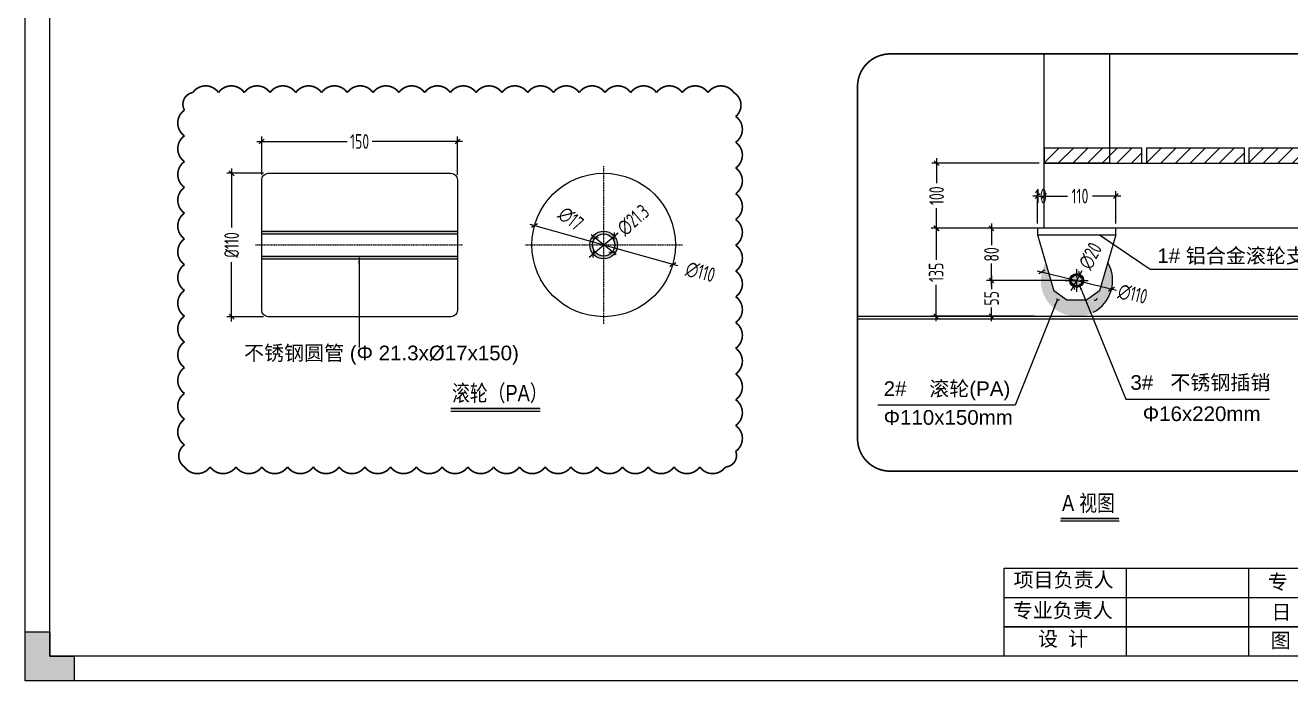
# Model space of a CAD drawing. Header units: millimetres. Extents: x 4 to 2106212, y -117026 to 198097.
# Drawn here: x 1839607 to 1843487, y 185554 to 187565 of the extents above; entities that cross this region are included whole.
import ezdxf
from ezdxf import colors
from ezdxf.entities.mleader import LeaderData, LeaderLine
from ezdxf.math import Vec2, Vec3

# ---------------------------------------------------------------- set-up
doc = ezdxf.new("R2010")
doc.units = ezdxf.units.MM
for name, pattern in [('CENTER', [0.6, 0.375, -0.075, 0.075, -0.075]), ('CENTER2', [28.575, 19.05, -3.175, 3.175, -3.175]), ('DASHED2', [0.375, 0.25, -0.125]), ('DIVIDEX2', [63.5, 25.4, -12.7, 0, -12.7, 0, -12.7])]:
    doc.linetypes.add(name, pattern=pattern)
for name, color, linetype in [('BS-Index symbol', 35, 'Continuous'), ('HR-Aluminous', 4, 'Continuous'), ('HR-dimension', 9, 'Continuous'), ('HR-Longgu', 32, 'Continuous'), ('HR-Zhuliang', 3, 'Continuous'), ('HR-看线', 143, 'Continuous'), ('面板', 44, 'Continuous')]:
    doc.layers.add(name, color=color, linetype=linetype)
for name, color, linetype, lineweight in [('dim', 6, 'Continuous', 13), ('图框', 7, 'Continuous', 13), ('文本', 3, 'Continuous', 13)]:
    doc.layers.add(name, color=color, linetype=linetype, lineweight=lineweight)
doc.styles.add('Arial', font='arial.ttf')
doc.styles.add('hztxt', font='ros1.shx', dxfattribs={"width": 0.8, "bigfont": 'hztxt.shx'})
doc.styles.get("Standard").update_dxf_attribs({"font": 'arial.ttf'})
doc.styles.add('工程字体', font='arial.ttf', dxfattribs={"width": 0.8})
doc.dimstyles.new('DIM-15', dxfattribs={"dimscale": 15, "dimtxt": 3, "dimasz": 1, "dimexe": 1, "dimexo": 1, "dimgap": 0.5, "dimtad": 0, "dimdec": 1, "dimrnd": 0.0005, "dimzin": 9, "dimdsep": 46, "dimtxsty": 'hztxt', "dimblk": 'OBLIQUE', "dimcen": 0, "dimdle": 1, "dimclrd": 9, "dimclre": 9, "dimclrt": 2, "dimazin": 2, "dimtfac": 1, "dimtdec": 1, "dimtix": 1, "dimtofl": 0, "dimtmove": 2, "dimatfit": 3, "dimfxl": 1, "dimarcsym": 2})
doc.dimstyles.new('HR-BI-DIM5', dxfattribs={"dimscale": 6, "dimtxt": 5, "dimasz": 1, "dimexe": 1, "dimexo": 1.5, "dimgap": 2, "dimtad": 1, "dimdec": 1, "dimdsep": 46, "dimtxsty": 'hztxt', "dimcen": 0, "dimdle": 1, "dimclrd": 256, "dimclre": 256, "dimclrt": 2, "dimadec": 1, "dimazin": 0, "dimtfac": 1, "dimtdec": 1, "dimtix": 1, "dimtmove": 2, "dimatfit": 3, "dimfxl": 1, "dimtfill": 1, "dimtolj": 1, "dimtzin": 0, "dimarcsym": 1})

# ---------------------------------------------------------------- blocks, each defined once
blk = doc.blocks.new('A$C43d96000')
for p, q in [((60, 0), (-60, 0)), ((-60, 0), (-60, -10)), ((60, -10), (60, 0)), ((-60, -10), (60, -10)), ((-60, -10), (-35, -95.8)), ((60, -10), (35, -95.8)), ((-15, -110), (-35, -95.8)), ((35, -95.8), (15, -110)), ((-30.9, -107.4), (-30, -110)), ((-26.5, -110), (-30, -110)), ((26.5, -110), (30, -110)), ((30.9, -107.4), (30, -110))]:
    blk.add_line(p, q)
at = {"color": 3, "linetype": 'CENTER2'}
for p, q in [((0, -97.6), (0, -62.4)), ((-17.6, -80), (17.6, -80))]:
    blk.add_line(p, q, dxfattribs=at)
blk.add_circle((0, -80), 10)
at = {"layer": '图框'}
blk.add_line((15, -110), (-15, -110), dxfattribs=at)
blk = doc.blocks.new('_Oblique')
at = {"color": 0, "linetype": 'ByBlock', "lineweight": -2}
blk.add_line((-0.5, -0.5), (0.5, 0.5), dxfattribs=at)
blk = doc.blocks.new('*D417')
at = {"color": 9, "lineweight": -2, "transparency": 16777216}
for p, q in [((1842710.9, 186956.9), (1842710.9, 187055.8)), ((1842730.9, 186956.9), (1842730.9, 187055.8)), ((1842710.9, 187040.8), (1842695.9, 187040.8)), ((1842730.9, 187040.8), (1842745.9, 187040.8))]:
    blk.add_line(p, q, dxfattribs=at)
at = {"layer": 'Defpoints', "color": 0, "transparency": 16777216}
for p in [(1842730.9, 187040.8), (1842710.9, 186941.9), (1842730.9, 186941.9)]:
    blk.add_point(p, dxfattribs=at)
at = {"color": 9, "lineweight": -2, "transparency": 16777216, "xscale": 15, "yscale": 15, "zscale": 15}
blk.add_blockref('_Oblique', (1842710.9, 187040.8), dxfattribs=at)
at = {"color": 9, "lineweight": -2, "transparency": 16777216, "xscale": 15, "yscale": 15, "zscale": 15, "rotation": 180}
blk.add_blockref('_Oblique', (1842730.9, 187040.8), dxfattribs=at)
at = {"color": 2, "transparency": 16777216, "insert": (1842720.9, 187040.8), "char_height": 45, "attachment_point": 5, "style": 'hztxt'}
blk.add_mtext('10', dxfattribs=at)
blk = doc.blocks.new('*D418')
at = {"color": 9, "lineweight": -2, "transparency": 16777216}
for p, q in [((1842730.9, 186956.9), (1842730.9, 187055.8)), ((1842950.9, 186956.9), (1842950.9, 187055.8)), ((1842715.9, 187040.8), (1842802.8, 187040.8)), ((1842965.9, 187040.8), (1842879, 187040.8))]:
    blk.add_line(p, q, dxfattribs=at)
at = {"layer": 'Defpoints', "color": 0, "transparency": 16777216}
for p in [(1842950.9, 187040.8), (1842730.9, 186941.9), (1842950.9, 186941.9)]:
    blk.add_point(p, dxfattribs=at)
at = {"color": 9, "lineweight": -2, "transparency": 16777216, "xscale": 15, "yscale": 15, "zscale": 15, "rotation": 180}
blk.add_blockref('_Oblique', (1842730.9, 187040.8), dxfattribs=at)
at = {"color": 9, "lineweight": -2, "transparency": 16777216, "xscale": 15, "yscale": 15, "zscale": 15}
blk.add_blockref('_Oblique', (1842950.9, 187040.8), dxfattribs=at)
at = {"color": 2, "transparency": 16777216, "insert": (1842840.9, 187040.8), "char_height": 45, "attachment_point": 5, "style": 'hztxt'}
blk.add_mtext('110', dxfattribs=at)
blk = doc.blocks.new('*D419')
at = {"color": 9, "lineweight": -2, "transparency": 16777216}
for p, q in [((1842695.9, 186941.9), (1842384.8, 186941.9)), ((1842399.8, 186956.9), (1842399.8, 186845)), ((1842399.8, 186656.9), (1842399.8, 186768.8)), ((1842700.9, 186671.9), (1842384.8, 186671.9))]:
    blk.add_line(p, q, dxfattribs=at)
at = {"layer": 'Defpoints', "color": 0, "transparency": 16777216}
for p in [(1842710.9, 186941.9), (1842399.8, 186671.9), (1842715.9, 186671.9)]:
    blk.add_point(p, dxfattribs=at)
at = {"color": 9, "lineweight": -2, "transparency": 16777216, "xscale": 15, "yscale": 15, "zscale": 15}
for p, rotation in [((1842399.8, 186941.9), 90), ((1842399.8, 186671.9), 270)]:
    blk.add_blockref('_Oblique', p, dxfattribs=dict(at, rotation=rotation))
at = {"color": 2, "transparency": 16777216, "insert": (1842399.8, 186806.9), "char_height": 45, "attachment_point": 5, "rotation": 90, "style": 'hztxt'}
blk.add_mtext('135', dxfattribs=at)
blk = doc.blocks.new('*D420')
at = {"color": 9, "lineweight": -2, "transparency": 16777216}
for p, q in [((1842815.9, 186781.9), (1842554.6, 186781.9)), ((1842569.6, 186796.9), (1842569.6, 186754.8)), ((1842569.6, 186656.9), (1842569.6, 186699)), ((1842700.9, 186671.9), (1842554.6, 186671.9))]:
    blk.add_line(p, q, dxfattribs=at)
at = {"layer": 'Defpoints', "color": 0, "transparency": 16777216}
for p in [(1842569.6, 186781.9), (1842830.9, 186781.9), (1842715.9, 186671.9)]:
    blk.add_point(p, dxfattribs=at)
at = {"color": 9, "lineweight": -2, "transparency": 16777216, "xscale": 15, "yscale": 15, "zscale": 15}
for p, rotation in [((1842569.6, 186781.9), 90), ((1842569.6, 186671.9), 270)]:
    blk.add_blockref('_Oblique', p, dxfattribs=dict(at, rotation=rotation))
at = {"color": 2, "transparency": 16777216, "insert": (1842569.6, 186726.9), "char_height": 45, "attachment_point": 5, "rotation": 90, "style": 'hztxt'}
blk.add_mtext('55', dxfattribs=at)
blk = doc.blocks.new('*D335')
at = {"color": 9, "lineweight": -2, "transparency": 16777216}
for p, q in [((1842700.9, 186941.9), (1842554.6, 186941.9)), ((1842569.6, 186956.9), (1842569.6, 186889.8)), ((1842569.6, 186766.9), (1842569.6, 186834)), ((1842835.9, 186781.9), (1842554.6, 186781.9))]:
    blk.add_line(p, q, dxfattribs=at)
at = {"layer": 'Defpoints', "color": 0, "transparency": 16777216}
for p in [(1842569.6, 186941.9), (1842715.9, 186941.9), (1842850.9, 186781.9)]:
    blk.add_point(p, dxfattribs=at)
at = {"color": 9, "lineweight": -2, "transparency": 16777216, "xscale": 15, "yscale": 15, "zscale": 15}
for p, rotation in [((1842569.6, 186941.9), 90), ((1842569.6, 186781.9), 270)]:
    blk.add_blockref('_Oblique', p, dxfattribs=dict(at, rotation=rotation))
at = {"color": 2, "transparency": 16777216, "insert": (1842569.6, 186861.9), "char_height": 45, "attachment_point": 5, "rotation": 90, "style": 'hztxt'}
blk.add_mtext('80', dxfattribs=at)
blk = doc.blocks.new('*D421')
at = {"color": 9, "lineweight": -2, "transparency": 16777216}
blk.add_line((1842709.4, 186811.4), (1842952.3, 186752.3), dxfattribs=at)
at = {"layer": 'Defpoints', "color": 0, "transparency": 16777216}
for p in [(1842724, 186807.9), (1842937.8, 186755.9)]:
    blk.add_point(p, dxfattribs=at)
at = {"color": 9, "lineweight": -2, "transparency": 16777216, "xscale": 15, "yscale": 15, "zscale": 15}
for p, rotation in [((1842724, 186807.9), 166.3275993486327), ((1842937.8, 186755.9), 346.3275993486328)]:
    blk.add_blockref('_Oblique', p, dxfattribs=dict(at, rotation=rotation))
at = {"color": 2, "transparency": 16777216, "insert": (1843002.7, 186740.1), "char_height": 45, "attachment_point": 5, "rotation": 346.3276, "style": 'hztxt'}
blk.add_mtext('∅110', dxfattribs=at)
blk = doc.blocks.new('*U111')
blk.add_line((0, 0), (17.89, 0))
at = {"const_width": 0.5}
blk.add_lwpolyline([(0, 0.75), (17.89, 0.75)], dxfattribs=at)
at = {"style": '工程字体', "width": 0.8}
blk.add_attdef('图名标注', (0.42, 3), '', height=5, dxfattribs=at)
blk = doc.blocks.new('*U119')
blk.add_line((0, 0), (27.44, 0))
at = {"const_width": 0.5}
blk.add_lwpolyline([(0, 0.75), (27.44, 0.75)], dxfattribs=at)
at = {"style": '工程字体', "width": 0.8}
blk.add_attdef('图名标注', (0.42, 3), '', height=5, dxfattribs=at)
blk = doc.blocks.new('*D340')
at = {"color": 9, "lineweight": -2, "transparency": 16777216}
for p, q in [((1840317.1, 187208.3), (1840594, 187208.3)), ((1840332.1, 187105.8), (1840332.1, 187223.3)), ((1840947.1, 187208.3), (1840670.2, 187208.3)), ((1840932.1, 187105.8), (1840932.1, 187223.3))]:
    blk.add_line(p, q, dxfattribs=at)
at = {"layer": 'Defpoints', "color": 0, "transparency": 16777216}
for p in [(1840932.1, 187208.3), (1840332.1, 187090.8, 0), (1840932.1, 187090.8, 0)]:
    blk.add_point(p, dxfattribs=at)
at = {"color": 9, "lineweight": -2, "transparency": 16777216, "xscale": 15, "yscale": 15, "zscale": 15, "rotation": 180}
blk.add_blockref('_Oblique', (1840332.1, 187208.3), dxfattribs=at)
at = {"color": 9, "lineweight": -2, "transparency": 16777216, "xscale": 15, "yscale": 15, "zscale": 15}
blk.add_blockref('_Oblique', (1840932.1, 187208.3), dxfattribs=at)
at = {"color": 2, "transparency": 16777216, "insert": (1840632.1, 187208.3), "char_height": 45, "attachment_point": 5, "style": 'hztxt'}
blk.add_mtext('150', dxfattribs=at)
blk = doc.blocks.new('*D341')
at = {"color": 9, "lineweight": -2, "transparency": 16777216}
for p, q in [((1840239.7, 187125.8), (1840239.7, 186943.9)), ((1840337.1, 187110.8), (1840224.7, 187110.8)), ((1840239.7, 186655.8), (1840239.7, 186837.7)), ((1840337.1, 186670.8), (1840224.7, 186670.8))]:
    blk.add_line(p, q, dxfattribs=at)
at = {"layer": 'Defpoints', "color": 0, "transparency": 16777216}
for p in [(1840352.1, 187110.8, 0), (1840239.7, 186670.8), (1840352.1, 186670.8, 0)]:
    blk.add_point(p, dxfattribs=at)
at = {"color": 9, "lineweight": -2, "transparency": 16777216, "xscale": 15, "yscale": 15, "zscale": 15}
for p, rotation in [((1840239.7, 187110.8), 90), ((1840239.7, 186670.8), 270)]:
    blk.add_blockref('_Oblique', p, dxfattribs=dict(at, rotation=rotation))
at = {"color": 2, "transparency": 16777216, "insert": (1840239.7, 186890.8), "char_height": 45, "attachment_point": 5, "rotation": 90, "style": 'hztxt'}
blk.add_mtext('%%C110', dxfattribs=at)
blk = doc.blocks.new('*D422')
at = {"color": 9, "lineweight": -2, "transparency": 16777216}
blk.add_line((1841154.2, 186954.2), (1841606.8, 186827.4), dxfattribs=at)
at = {"layer": 'Defpoints', "color": 0, "transparency": 16777216}
for p in [(1841168.6, 186950.1), (1841592.3, 186831.4)]:
    blk.add_point(p, dxfattribs=at)
at = {"color": 9, "lineweight": -2, "transparency": 16777216, "xscale": 15, "yscale": 15, "zscale": 15}
for p, rotation in [((1841168.6, 186950.1), 164.3536201665908), ((1841592.3, 186831.4), 344.3536201665908)]:
    blk.add_blockref('_Oblique', p, dxfattribs=dict(at, rotation=rotation))
at = {"color": 2, "transparency": 16777216, "insert": (1841677.1, 186807.7), "char_height": 45, "attachment_point": 5, "rotation": 344.3536, "style": 'hztxt'}
blk.add_mtext('∅110', dxfattribs=at)
blk = doc.blocks.new('*D423')
at = {"color": 9, "lineweight": -2, "transparency": 16777216}
blk.add_line((1841336.4, 186853.7), (1841424.6, 186927.9), dxfattribs=at)
at = {"layer": 'Defpoints', "color": 0, "transparency": 16777216}
for p in [(1841413.1, 186918.2), (1841347.9, 186863.3)]:
    blk.add_point(p, dxfattribs=at)
at = {"color": 9, "lineweight": -2, "transparency": 16777216, "xscale": 15, "yscale": 15, "zscale": 15}
for p, rotation in [((1841413.1, 186918.2), 40.08886874877947), ((1841347.9, 186863.3), 220.0888687487794)]:
    blk.add_blockref('_Oblique', p, dxfattribs=dict(at, rotation=rotation))
at = {"color": 2, "transparency": 16777216, "insert": (1841471.4, 186967.3), "char_height": 45, "attachment_point": 5, "rotation": 40.0889, "style": 'hztxt'}
blk.add_mtext('∅21.3', dxfattribs=at)
blk = doc.blocks.new('*D424')
at = {"color": 9, "lineweight": -2, "transparency": 16777216}
blk.add_line((1841418.7, 186860.2), (1841342.2, 186921.4), dxfattribs=at)
at = {"layer": 'Defpoints', "color": 0, "transparency": 16777216}
for p in [(1841353.9, 186912), (1841407, 186869.5)]:
    blk.add_point(p, dxfattribs=at)
at = {"color": 9, "lineweight": -2, "transparency": 16777216, "xscale": 15, "yscale": 15, "zscale": 15}
for p, rotation in [((1841353.9, 186912), 141.3305721543811), ((1841407, 186869.5), 321.3305721543811)]:
    blk.add_blockref('_Oblique', p, dxfattribs=dict(at, rotation=rotation))
at = {"color": 2, "transparency": 16777216, "insert": (1841279.6, 186971.5), "char_height": 45, "attachment_point": 5, "rotation": 321.3306, "style": 'hztxt'}
blk.add_mtext('∅17', dxfattribs=at)
blk = doc.blocks.new('*D342')
at = {"color": 9, "lineweight": -2, "transparency": 16777216}
blk.add_line((1842813.8, 186751.3), (1842847.9, 186812.5), dxfattribs=at)
at = {"layer": 'Defpoints', "color": 0, "transparency": 16777216}
for p in [(1842840.6, 186799.4), (1842821.1, 186764.4)]:
    blk.add_point(p, dxfattribs=at)
at = {"color": 9, "lineweight": -2, "transparency": 16777216, "xscale": 15, "yscale": 15, "zscale": 15}
for p, rotation in [((1842821.1, 186764.4), 240.8639460876364), ((1842840.6, 186799.4), 60.86394608763643)]:
    blk.add_blockref('_Oblique', p, dxfattribs=dict(at, rotation=rotation))
at = {"color": 2, "transparency": 16777216, "insert": (1842872.8, 186857.1), "char_height": 45, "attachment_point": 5, "rotation": 60.8639, "style": 'hztxt'}
blk.add_mtext('∅20', dxfattribs=at)
blk = doc.blocks.new('*D427')
at = {"color": 9, "lineweight": -2, "transparency": 16777216}
for p, q in [((1842715.9, 187141.9), (1842386.1, 187141.9)), ((1842401.1, 187156.9), (1842401.1, 187080)), ((1842401.1, 186926.9), (1842401.1, 187003.8)), ((1842715.9, 186941.9), (1842386.1, 186941.9))]:
    blk.add_line(p, q, dxfattribs=at)
at = {"layer": 'Defpoints', "color": 0, "transparency": 16777216}
for p in [(1842730.9, 187141.9), (1842401.1, 186941.9), (1842730.9, 186941.9)]:
    blk.add_point(p, dxfattribs=at)
at = {"color": 9, "lineweight": -2, "transparency": 16777216, "xscale": 15, "yscale": 15, "zscale": 15}
for p, rotation in [((1842401.1, 187141.9), 90), ((1842401.1, 186941.9), 270)]:
    blk.add_blockref('_Oblique', p, dxfattribs=dict(at, rotation=rotation))
at = {"color": 2, "transparency": 16777216, "insert": (1842401.1, 187041.9), "char_height": 45, "attachment_point": 5, "rotation": 90, "style": 'hztxt'}
blk.add_mtext('100', dxfattribs=at)
blk = doc.blocks.new('GW-TK')
at = {"layer": '图框', "linetype": 'Continuous', "lineweight": 0}
h = blk.add_hatch(color=256, dxfattribs=at)
h.dxf.hatch_style = 1
h.paths.add_polyline_path([(927193.56, 464418.01), (927193.56, 464423.01), (927188.55, 464423.01), (927188.55, 464428.01), (927183.55, 464428.01), (927183.55, 464418.01)])
at = {"layer": '图框', "linetype": 'Continuous'}
for p, q in [((927383.55, 464441.02), (927383.55, 464423.01)), ((927408.55, 464441.02), (927408.55, 464423.01)), ((927433.55, 464441.02), (927433.55, 464423.01)), ((927383.55, 464435.01), (927523.55, 464435.01)), ((927451.56, 464429.01), (927383.55, 464429.01)), ((927383.55, 464429.01), (927598.55, 464429.01))]:
    blk.add_line(p, q, dxfattribs=at)
at = {"layer": '图框'}
for points in [[(927183.55, 464715.01), (927603.55, 464715.01), (927603.55, 464418.01), (927183.55, 464418.01)], [(927188.55, 464710.01), (927598.55, 464710.01), (927598.55, 464423.01), (927188.55, 464423.01)]]:
    blk.add_lwpolyline(points, close=True, dxfattribs=at)
at = {"layer": '图框', "linetype": 'Continuous'}
blk.add_lwpolyline([(927383.55, 464441.02), (927598.55, 464441.02)], dxfattribs=at)
at = {"layer": '图框', "linetype": 'Continuous', "lineweight": 0}
blk.add_lwpolyline([(927188.55, 464428.01), (927188.55, 464423.01), (927193.56, 464423.01), (927193.56, 464418.01), (927183.55, 464418.01), (927183.55, 464428.01)], close=True, dxfattribs=at)
at = {"layer": '图框', "linetype": 'Continuous', "char_height": 3, "attachment_point": 1}
for s, width, heights, insert in [('{\\fSimSun|b0|i0|c134|p2;项目负责人}', 26.0225, [0], (927385.56, 464440.15)), ('{\\fSimSun|b0|i0|c134|p2;专 业}', 12.8345, [0], (927437.53, 464439.73)), ('{\\fSimSun|b0|i0|c134|p2;专业负责人}', 24.6361, [2.04], (927385.39, 464433.9)), ('{\\fSimSun|b0|i0|c134|p2;日 期}', 11.224, [0], (927438.25, 464433.55)), ('{\\fSimSun|b0|i0|c134|p2;设 计}', 16.2353, [0], (927390.55, 464428.09)), ('{\\fSimSun|b0|i0|c134|p2;图 号}', 23.6261, [0], (927438.11, 464427.75))]:
    blk.add_mtext_dynamic_manual_height_columns(s, width=width, gutter_width=17.5, heights=heights, dxfattribs=dict(at, insert=insert))

msp = doc.modelspace()

# ---------------------------------------------------------------- hatches: boundary and pattern name
at = {"layer": 'HR-dimension'}
h = msp.add_hatch(color=8, dxfattribs=at)
h.dxf.hatch_style = 1
h.paths.add_polyline_path([(1842852.1777, 186781.8825, -1), (1842809.5777, 186781.8825, -1)], flags=16)
h.paths.add_polyline_path([(1842847.8777, 186781.8825, -1), (1842813.8777, 186781.8825, -1)], flags=0)
edge = h.paths.add_edge_path()
edge.add_line((1842926.0994, 186836.9536), (1842900.7882, 186750.1982))
edge.add_line((1842900.7882, 186750.1982), (1842860.8777, 186721.8825))
edge.add_line((1842860.8777, 186721.8825), (1842800.8777, 186721.8825))
edge.add_line((1842800.8777, 186721.8825), (1842760.9672, 186750.1982))
edge.add_line((1842760.9672, 186750.1982), (1842735.656, 186836.9536))
edge.add_arc((1842830.8777, 186781.8825), 110, 149.9572163, 390.0427837)
at = {"layer": '图框'}
h = msp.add_hatch(color=256, dxfattribs=at)
h.paths.add_polyline_path([(1840932.0829, 186856.7735), (1840332.0829, 186856.7735), (1840332.0829, 186848.1735), (1840932.0829, 186848.1735)])
h.paths.add_polyline_path([(1840932.0829, 186933.3735), (1840332.0829, 186933.3735), (1840332.0829, 186924.7735), (1840932.0829, 186924.7735)])
h = msp.add_hatch(color=256, dxfattribs=at)
edge = h.paths.add_edge_path(flags=17)
edge.add_arc((1841380.49, 186890.7735), 34, 0, 360)
edge = h.paths.add_edge_path()
edge.add_arc((1841380.49, 186890.7735), 42.6, 0, 360)
h = msp.add_hatch(color=256, dxfattribs=at)
edge = h.paths.add_edge_path(flags=17)
edge.add_arc((1842830.8777, 186781.8825), 17, 0, 360)
edge = h.paths.add_edge_path()
edge.add_arc((1842830.8777, 186781.8825), 21.3, 0, 360)
at = {"layer": '面板'}
h = msp.add_hatch(dxfattribs=at)
h.set_pattern_fill('ANSI31', color=256, scale=10)
h.set_pattern_definition([(45, (1815272.62, 169922.432), (-22.45064, 22.45064), [])])
h.paths.add_polyline_path([(1843030.8391, 187187.8825), (1842730.8777, 187187.8825), (1842730.8777, 187141.8825), (1843030.8391, 187141.8825)])
h = msp.add_hatch(dxfattribs=at)
h.set_pattern_fill('ANSI31', color=256, scale=10)
h.set_pattern_definition([(45, (1815586.582, 169922.432), (-22.45064, 22.45064), [])])
h.paths.add_polyline_path([(1843344.8006, 187187.8825), (1843044.8391, 187187.8825), (1843044.8391, 187141.8825), (1843344.8006, 187141.8825)])
h = msp.add_hatch(dxfattribs=at)
h.set_pattern_fill('ANSI31', color=256, scale=10)
h.set_pattern_definition([(45, (1815900.544, 169922.432), (-22.45064, 22.45064), [])])
h.paths.add_polyline_path([(1843658.7621, 187187.8825), (1843358.8006, 187187.8825), (1843358.8006, 187141.8825), (1843658.7621, 187141.8825)])

# ---------------------------------------------------------------- linework, layer by layer
at = {"layer": 'BS-Index symbol', "color": 1, "linetype": 'DIVIDEX2', "const_width": 5, "flags": 128}
msp.add_lwpolyline([(1842258.7685, 187476.9296), (1843558.7621, 187476.9296, -0.414213562), (1843658.7621, 187376.9296), (1843658.7621, 186296.9766, -0.414213562), (1843558.7621, 186196.9766), (1842258.7685, 186196.9766, -0.414213562), (1842158.7685, 186296.9766), (1842158.7685, 187376.9296, -0.414213562)], format="xyb", close=True, dxfattribs=at)
at = {"layer": 'BS-Index symbol', "color": 1, "linetype": 'DIVIDEX2', "const_width": 5}
msp.add_lwpolyline([(1840095.1238, 186210.0067, 0.52056705), (1840174.1244, 186210.0067, 0.52056705), (1840253.1251, 186210.0067, 0.52056705), (1840332.1257, 186210.0067, 0.52056705), (1840411.1263, 186210.0067, 0.52056705), (1840490.1269, 186210.0067, 0.52056705), (1840569.1276, 186210.0067, 0.52056705), (1840648.1282, 186210.0067, 0.52056705), (1840727.1288, 186210.0067, 0.52056705), (1840806.1295, 186210.0067, 0.52056705), (1840885.1301, 186210.0067, 0.52056705), (1840964.1307, 186210.0067, 0.52056705), (1841043.1313, 186210.0067, 0.52056705), (1841122.132, 186210.0067, 0.52056705), (1841201.1326, 186210.0067, 0.52056705), (1841280.1332, 186210.0067, 0.52056705), (1841359.1339, 186210.0067, 0.52056705), (1841438.1345, 186210.0067, 0.52056705), (1841517.1351, 186210.0067, 0.52056705), (1841596.1357, 186210.0067, 0.52056705), (1841675.1364, 186210.0067, 0.52056705), (1841754.137, 186210.0067, 0.52056705), (1841785.1629, 186257.9814, 0.52056705), (1841785.1629, 186336.982, 0.52056705), (1841785.1629, 186415.9826, 0.52056705), (1841785.1629, 186494.9832, 0.52056705), (1841785.1629, 186573.9839, 0.52056705), (1841785.1629, 186652.9845, 0.52056705), (1841785.1629, 186731.9851, 0.52056705), (1841785.1629, 186810.9858, 0.52056705), (1841785.1629, 186889.9864, 0.52056705), (1841785.1629, 186968.987, 0.52056705), (1841785.1629, 187047.9876, 0.52056705), (1841785.1629, 187126.9883, 0.52056705), (1841785.1629, 187205.9889, 0.52056705), (1841785.1629, 187284.9895, 0.52056705), (1841779.4272, 187358.2544, 0.52056705), (1841700.4266, 187358.2544, 0.52056705), (1841621.4259, 187358.2544, 0.52056705), (1841542.4253, 187358.2544, 0.52056705), (1841463.4247, 187358.2544, 0.52056705), (1841384.4241, 187358.2544, 0.52056705), (1841305.4234, 187358.2544, 0.52056705), (1841226.4228, 187358.2544, 0.52056705), (1841147.4222, 187358.2544, 0.52056705), (1841068.4215, 187358.2544, 0.52056705), (1840989.4209, 187358.2544, 0.52056705), (1840910.4203, 187358.2544, 0.52056705), (1840831.4197, 187358.2544, 0.52056705), (1840752.419, 187358.2544, 0.52056705), (1840673.4184, 187358.2544, 0.52056705), (1840594.4178, 187358.2544, 0.52056705), (1840515.4172, 187358.2544, 0.52056705), (1840436.4165, 187358.2544, 0.52056705), (1840357.4159, 187358.2544, 0.52056705), (1840278.4153, 187358.2544, 0.52056705), (1840199.4146, 187358.2544, 0.52056705), (1840120.414, 187358.2544, 0.52056705), (1840095.1238, 187304.544, 0.52056705), (1840095.1238, 187225.5434, 0.52056705), (1840095.1238, 187146.5427, 0.52056705), (1840095.1238, 187067.5421, 0.52056705), (1840095.1238, 186988.5415, 0.52056705), (1840095.1238, 186909.5409, 0.52056705), (1840095.1238, 186830.5402, 0.52056705), (1840095.1238, 186751.5396, 0.52056705), (1840095.1238, 186672.539, 0.52056705), (1840095.1238, 186593.5383, 0.52056705), (1840095.1238, 186514.5377, 0.52056705), (1840095.1238, 186435.5371, 0.52056705), (1840095.1238, 186356.5365, 0.52056705), (1840095.1238, 186277.5358, 0.52056705)], format="xyb", close=True, dxfattribs=at)
at = {"layer": 'dim'}
for centre, radius in [((1841380.49, 186890.7735, 0.0003), 42.6), ((1842830.8777, 186781.8825), 21.3)]:
    msp.add_circle(centre, radius, dxfattribs=at)
at = {"layer": 'HR-Aluminous'}
msp.add_lwpolyline([(1842930.8777, 187476.9296), (1842930.8777, 187141.8825), (1842730.8777, 187141.8825), (1842730.8777, 187476.9296)], dxfattribs=at)
at = {"layer": 'HR-Zhuliang'}
msp.add_lwpolyline([(1843658.7621, 186941.8825), (1842730.8777, 186941.8825), (1842730.8777, 187141.8825), (1843522.5246, 187141.8825)], dxfattribs=at)
at = {"layer": 'HR-看线'}
for points in [[(1843658.7621, 186671.8825), (1842158.7685, 186671.8825)], [(1842158.7685, 186663.8825), (1843658.7621, 186663.8825)]]:
    msp.add_lwpolyline(points, dxfattribs=at)
at = {"layer": '图框', "color": 1, "linetype": 'CENTER', "ltscale": 0.5}
for p, q in [((1841380.49, 186648.7735, 0.0003), (1841380.49, 187132.7735, 0.0003)), ((1840312.6128, 186890.7735, 0.0003), (1840949.0531, 186890.7735, 0.0003)), ((1841138.49, 186890.7735, 0.0003), (1841622.49, 186890.7735, 0.0003))]:
    msp.add_line(p, q, dxfattribs=at)
at = {"layer": '图框', "linetype": 'DASHED2', "ltscale": 0.5}
for p, q in [((1840332.0829, 186933.3735, 0.0003), (1840932.0829, 186933.3735, 0.0003)), ((1840332.0829, 186924.7735, 0.0003), (1840932.0829, 186924.7735, 0.0003)), ((1840332.0829, 186856.7735, 0.0003), (1840932.0829, 186856.7735, 0.0003)), ((1840332.0829, 186848.1735, 0.0003), (1840932.0829, 186848.1735, 0.0003))]:
    msp.add_line(p, q, dxfattribs=at)
at = {"layer": '图框', "elevation": 0.0003}
msp.add_lwpolyline([(1840352.0829, 187110.7735), (1840912.0829, 187110.7735, -0.414213562), (1840932.0829, 187090.7735), (1840932.0829, 186690.7735, -0.414213562), (1840912.0829, 186670.7735), (1840352.0829, 186670.7735, -0.414213562), (1840332.0829, 186690.7735), (1840332.0829, 187090.7735, -0.414213562)], format="xyb", close=True, dxfattribs=at)
at = {"layer": '图框'}
for centre, radius in [((1841380.49, 186890.7735, 0.0003), 220), ((1841380.49, 186890.7735, 0.0003), 34), ((1842830.8777, 186781.8825), 17)]:
    msp.add_circle(centre, radius, dxfattribs=at)
msp.add_arc((1842830.8777, 186781.8825), 110, 297.4276327, 30.0427837, dxfattribs=at)
at = {"layer": '面板'}
for points in [[(1843030.8391, 187187.8825), (1842730.8777, 187187.8825), (1842730.8777, 187141.8825), (1843030.8391, 187141.8825)], [(1843344.8006, 187187.8825), (1843044.8391, 187187.8825), (1843044.8391, 187141.8825), (1843344.8006, 187141.8825)], [(1843658.7621, 187187.8825), (1843358.8006, 187187.8825), (1843358.8006, 187141.8825), (1843658.7621, 187141.8825)]]:
    msp.add_lwpolyline(points, close=True, dxfattribs=at)

# ---------------------------------------------------------------- block references
at = {"xscale": 10, "yscale": 10, "zscale": 10}
for name, p, values in [('*U119', (1840911.4728, 186381.4873), {'图名标注': '滚轮（PA）'}), ('*U111', (1842781.6038, 186044.2441), {'图名标注': 'A 视图'})]:
    msp.add_blockref(name, p, dxfattribs=at).add_auto_attribs(values)
at = {"layer": 'HR-Longgu', "xscale": 2, "yscale": 2, "zscale": 2}
msp.add_blockref('A$C43d96000', (1842830.8777, 186941.8825), dxfattribs=at)
at = {"layer": '文本', "xscale": 15, "yscale": 15, "zscale": 15}
msp.add_blockref('GW-TK', (-12068146.1838, -6780716.0096), dxfattribs=at)

# ---------------------------------------------------------------- texts
at = {"layer": '文本', "style": 'Arial'}
for s, p in [('1# 铝合金滚轮支座', (1843078.0174, 186835.3477)), ('不锈钢圆管 (Φ 21.3x%%C17x150)', (1840277.6568, 186536.975)), ('2#    滚轮(PA)', (1842238.9468, 186427.5067)), ('3#   不锈钢插销', (1842995.4753, 186446.4993)), ('Φ16x220mm', (1843033.37, 186350.6237)), ('Φ110x150mm', (1842238.9468, 186339.3446))]:
    msp.add_text(s, height=45, dxfattribs=at).set_placement(p)

# ---------------------------------------------------------------- dimensions: what is measured, and where the dimension line sits
for base, p1, p2, override, picture, middle in [((1840932.0829, 187208.3384), (1840332.0829, 187090.7735, 0.0003), (1840932.0829, 187090.7735, 0.0003), {"dimlfac": 0.25}, '*D340', (1840632.0829, 187208.3384)), ((1842730.8777, 187040.8389), (1842710.8777, 186941.8825), (1842730.8777, 186941.8825), {"dimlfac": 0.5}, '*D417', (1842720.8777, 187040.8389)), ((1842950.8777, 187040.8389), (1842730.8777, 186941.8825), (1842950.8777, 186941.8825), {"dimlfac": 0.5}, '*D418', (1842840.8777, 187040.8389))]:
    dim = msp.add_linear_dim(base=base, p1=p1, p2=p2, dimstyle='DIM-15', override=override)
    dim.commit()
    dim.dimension.update_dxf_attribs({"geometry": picture, "text_midpoint": middle})
dim = msp.add_linear_dim(base=(1840239.7218, 186670.7735), p1=(1840352.0829, 187110.7735, 0.0003), p2=(1840352.0829, 186670.7735, 0.0003), angle=90, text='%%C<>', dimstyle='DIM-15', override={"dimlfac": 0.25})
dim.commit()
dim.dimension.update_dxf_attribs({"geometry": '*D341', "text_midpoint": (1840239.7218, 186890.7735)})
for base, p1, p2, picture, middle in [((1842401.0946, 186941.8825), (1842730.8777, 187141.8825), (1842730.8777, 186941.8825), '*D427', (1842401.0946, 187041.8825)), ((1842399.7755, 186671.8825), (1842710.8777, 186941.8825), (1842715.8777, 186671.8825), '*D419', (1842399.7755, 186806.8825)), ((1842569.6132, 186941.8825), (1842850.8777, 186781.8825), (1842715.8777, 186941.8825), '*D335', (1842569.6132, 186861.8825)), ((1842569.6132, 186781.8825), (1842715.8777, 186671.8825), (1842830.8777, 186781.8825), '*D420', (1842569.6132, 186726.8825))]:
    dim = msp.add_linear_dim(base=base, p1=p1, p2=p2, angle=90, dimstyle='DIM-15', override={"dimlfac": 0.5})
    dim.commit()
    dim.dimension.update_dxf_attribs({"geometry": picture, "text_midpoint": middle})
for p1, p2, override, picture, middle in [((1841347.899, 186863.3402, 0.0003), (1841413.081, 186918.2069, 0.0003), {"dimlfac": 0.25}, '*D423', (1841471.4452, 186967.3347, 0.0003)), ((1841407.036, 186869.5294, 0.0003), (1841353.944, 186912.0176, 0.0003), {"dimlfac": 0.25}, '*D424', (1841279.6494, 186971.4738, 0.0003)), ((1841168.6422, 186950.1074, 0.0003), (1841592.3378, 186831.4397, 0.0003), {"dimlfac": 0.25}, '*D422', (1841677.0961, 186807.7007, 0.0003)), ((1842821.14, 186764.4132), (1842840.6154, 186799.3518), {"dimlfac": 0.5}, '*D342', (1842872.7853, 186857.0642)), ((1842723.9947, 186807.8832), (1842937.7606, 186755.8818), {"dimlfac": 0.5}, '*D421', (1843002.6503, 186740.0965))]:
    dim = msp.add_diameter_dim_2p(p1=p1, p2=p2, dimstyle='DIM-15', override=override)
    dim.commit()
    dim.dimension.update_dxf_attribs({"geometry": picture, "text_midpoint": middle, "dimtype": 163})

# ---------------------------------------------------------------- leaders
at = {"layer": 'HR-dimension'}
for points in [[(1842900.5198, 186921.8825), (1843056.1031, 186816.5058), (1843591.5113, 186816.5058)], [(1840630.4776, 186852.6353, 0.0003), (1840630.3957, 186576.7546, 0.0003)], [(1842770.8777, 186721.8825), (1842642.1871, 186399.3631), (1842221.1157, 186399.3631)]]:
    msp.add_leader(points, dimstyle='HR-BI-DIM5', override={"dimasz": 3, "dimtad": 0}, dxfattribs=at)
ml = msp.add_multileader_mtext('Standard', dxfattribs=at)
ml.set_content('', color=256)
ml.set_leader_properties()
ml.build(insert=Vec2(0, 0))
ml.multileader.update_dxf_attribs({"arrow_head_size": 20})
ctx = ml.context
ctx.base_point, ctx.arrow_head_size, ctx.plane_origin = Vec3(1843421.6603, 186417.7371), 20, Vec3(1842888.7719, 186211.6322)
notes = []
notes.append((ctx, [(0, (1, 1, 0), (1842981.5335, 186417.7371), (1, 0), 440.1268, [(0, [(1842837.8145, 186771.1492)], 0, [])])]))
ctx.mtext.insert, ctx.mtext.flow_direction = Vec3(1843423.6603, 186419.7371), 5
for ctx, leaders in notes:
    for number, flags, end, landing, length, lines in leaders:
        leader = LeaderData()
        leader.index, (leader.has_last_leader_line, leader.has_dogleg_vector, leader.attachment_direction) = number, flags
        leader.last_leader_point, leader.dogleg_vector, leader.dogleg_length = Vec3(end), Vec3(landing), length
        for number, points, colour, breaks in lines:
            line = LeaderLine()
            line.index, line.vertices, line.color, line.breaks = number, Vec3.list(points), colors.encode_raw_color(colour), breaks
            leader.lines.append(line)
        ctx.leaders.append(leader)

doc.saveas('drawing.dxf')
